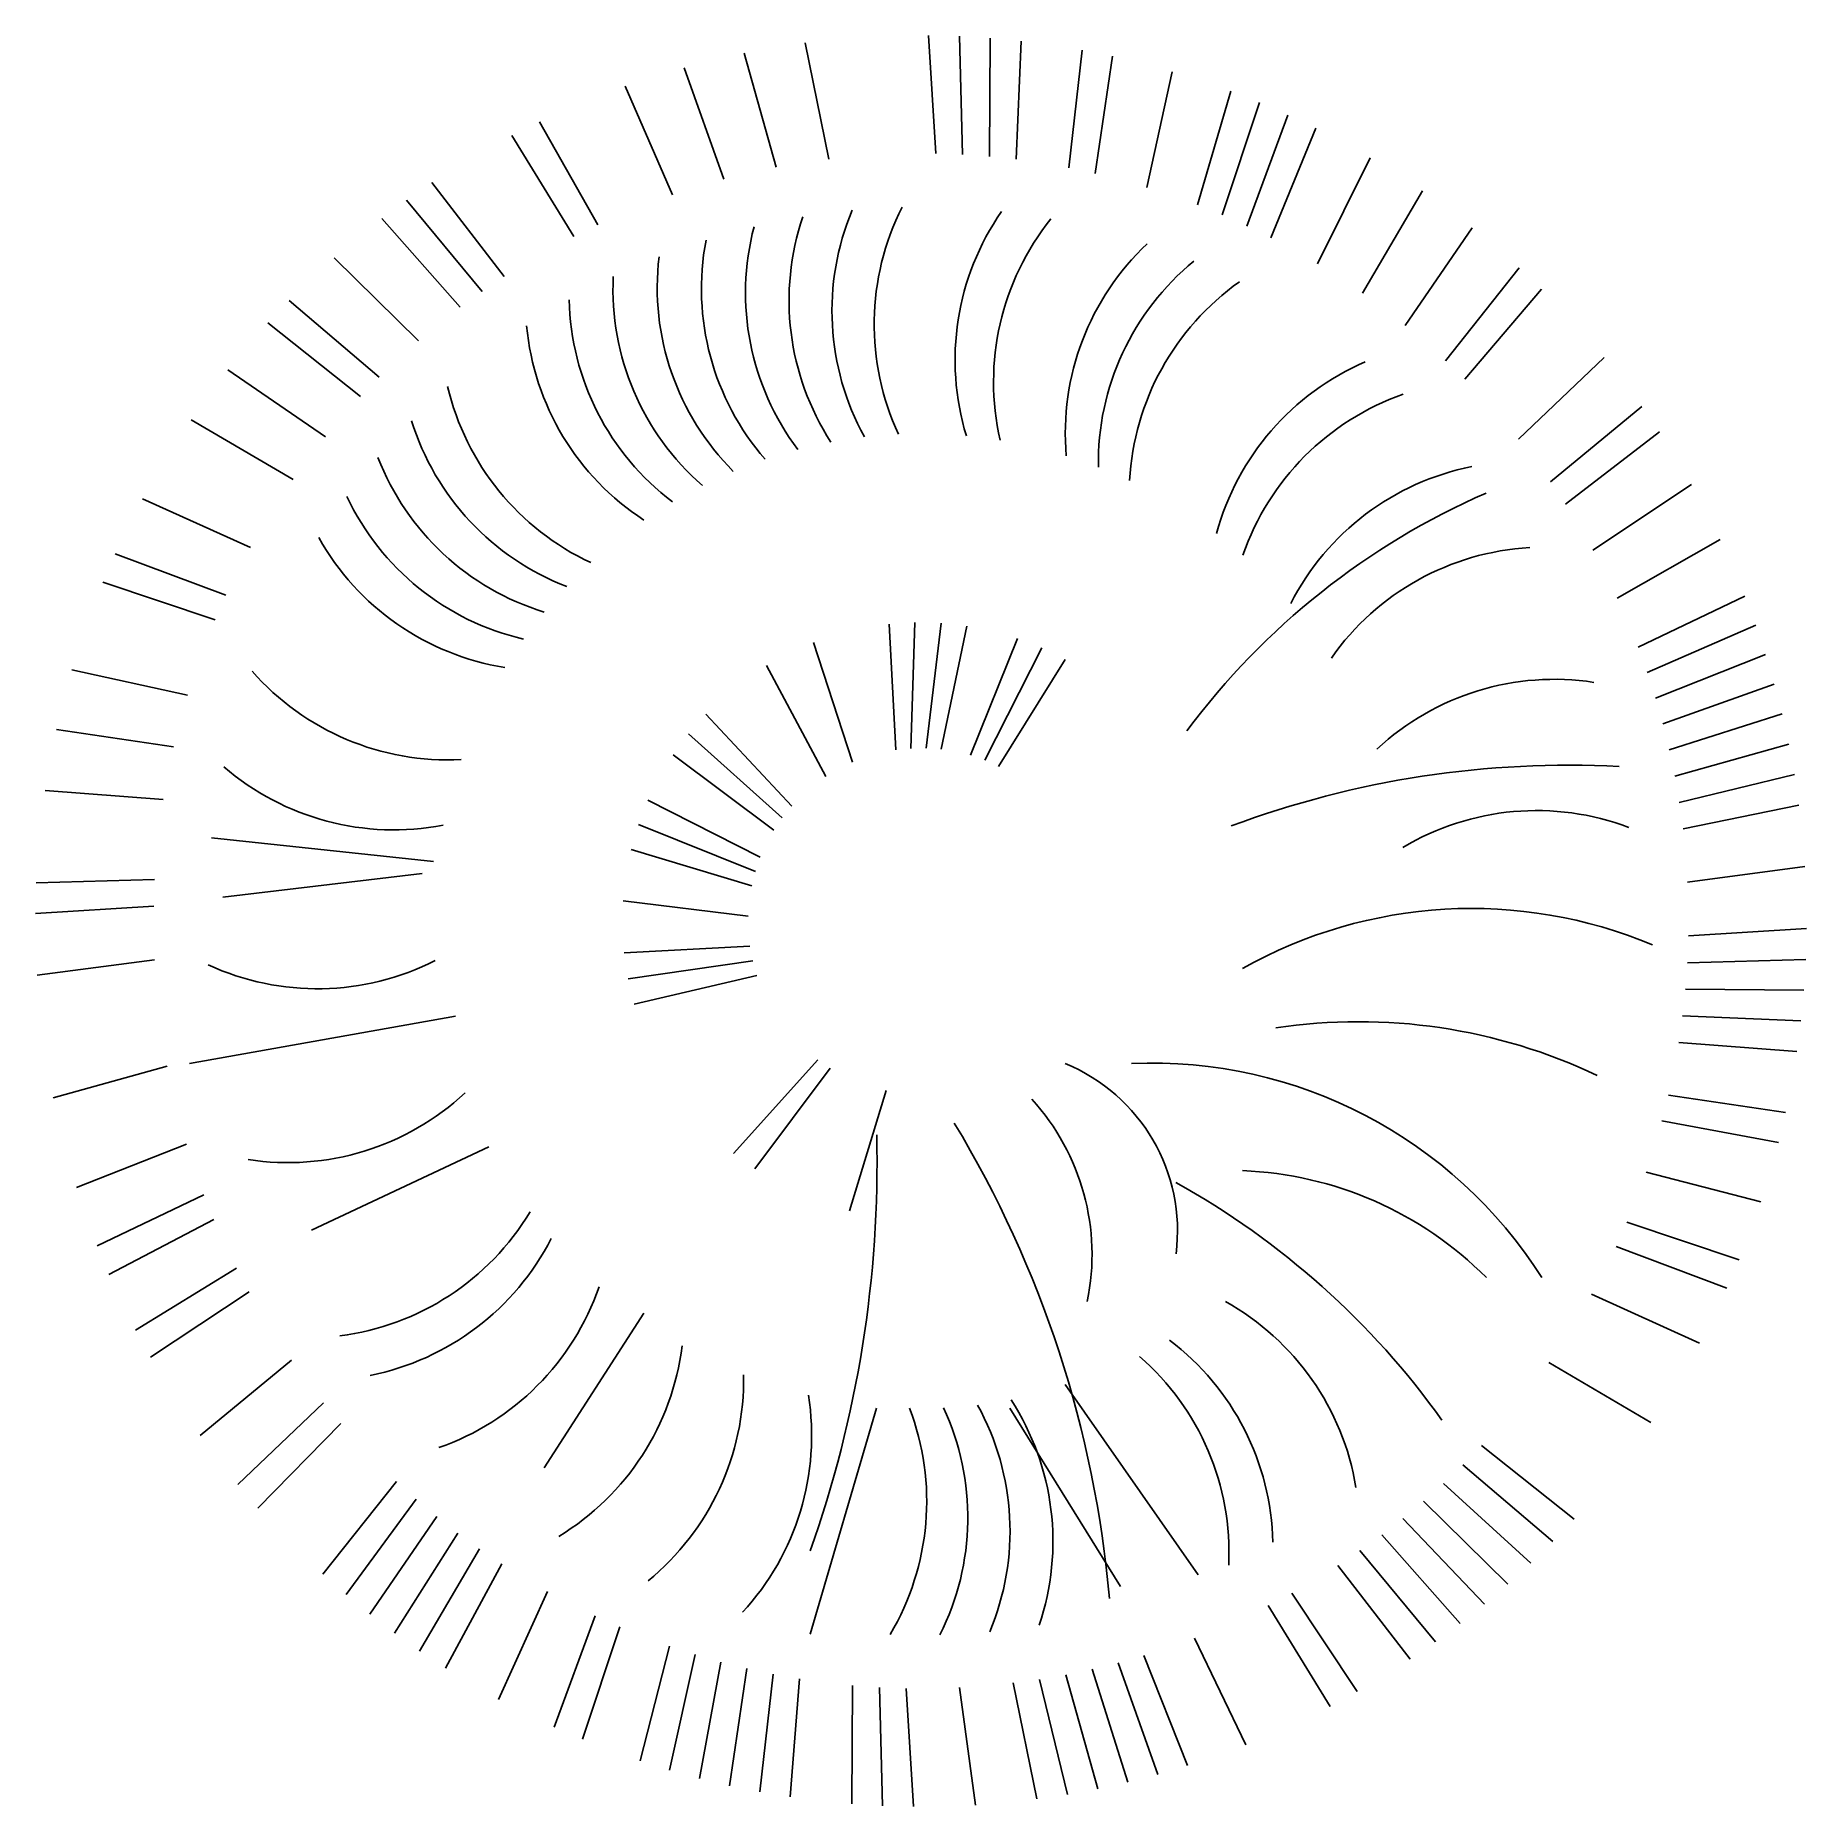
# Model space of a CAD drawing. Extents: x 371.62 to 372.85, y 87.11 to 88.34.
import ezdxf

# ---------------------------------------------------------------- set-up
doc = ezdxf.new("R2010")
doc.units = 0
doc.header["$LTSCALE"] = 0.5
doc.layers.get('0').update_dxf_attribs({"linetype": 'CONTINUOUS'})

msp = doc.modelspace()

# ---------------------------------------------------------------- linework, layer by layer
for p, q in [((372.2459, 88.2603), (372.2407, 88.3429)), ((372.2646, 88.2596), (372.2623, 88.3423)), ((372.1342, 88.2507), (372.112, 88.3304)), ((372.1712, 88.2565), (372.1546, 88.3376)), ((372.2833, 88.2583), (372.2839, 88.341)), ((372.3019, 88.2563), (372.3054, 88.3389)), ((372.3388, 88.2503), (372.3481, 88.3326)), ((372.0977, 88.2424), (372.07, 88.3203)), ((372.3571, 88.2464), (372.3693, 88.3283)), ((372.3933, 88.2367), (372.4111, 88.3175)), ((372.0619, 88.2315), (372.0288, 88.3073)), ((372.4286, 88.2244), (372.452, 88.3038)), ((372.446, 88.2174), (372.4721, 88.2959)), ((372.0098, 88.2106), (371.969, 88.2825)), ((372.4631, 88.2097), (372.4919, 88.2872)), ((371.993, 88.2024), (371.9496, 88.2729)), ((372.4799, 88.2015), (372.5114, 88.278)), ((372.5126, 88.1833), (372.5494, 88.2574)), ((371.9443, 88.1744), (371.8938, 88.24)), ((372.5439, 88.1628), (372.5858, 88.2342)), ((371.9288, 88.164), (371.876, 88.2278)), ((371.9136, 88.153), (371.8587, 88.2149)), ((372.5738, 88.1402), (372.6205, 88.2085)), ((371.8845, 88.1295), (371.8254, 88.1874)), ((372.602, 88.1156), (372.6534, 88.1804)), ((371.857, 88.104), (371.7941, 88.1577)), ((372.6154, 88.1026), (372.6691, 88.1656)), ((371.844, 88.0906), (371.7792, 88.142)), ((371.8194, 88.0624), (371.7512, 88.1092)), ((372.6529, 88.0608), (372.7128, 88.1178)), ((372.6754, 88.0309), (372.7391, 88.0836)), ((371.7968, 88.0326), (371.7255, 88.0744)), ((372.6858, 88.0153), (372.7514, 88.0658)), ((372.705, 87.9832), (372.7739, 88.029)), ((371.767, 87.985), (371.6916, 88.0192)), ((372.7219, 87.9498), (372.7939, 87.9907)), ((371.7499, 87.9517), (371.6724, 87.9806)), ((371.7423, 87.9346), (371.6638, 87.9608)), ((372.7365, 87.9154), (372.8111, 87.9511)), ((372.218, 87.8437), (372.2132, 87.9315)), ((372.2285, 87.8447), (372.2313, 87.9327)), ((372.239, 87.8449), (372.2495, 87.9323)), ((372.2495, 87.8441), (372.2676, 87.9302)), ((372.2701, 87.8399), (372.3029, 87.9215)), ((372.7429, 87.8977), (372.8187, 87.9308)), ((372.1877, 87.835), (372.1603, 87.9187)), ((372.2801, 87.8364), (372.3199, 87.9149)), ((372.7486, 87.8799), (372.8256, 87.9104)), ((371.723, 87.8819), (371.6422, 87.8997)), ((372.1691, 87.8251), (372.1276, 87.9027)), ((372.2897, 87.8321), (372.3362, 87.9068)), ((372.7537, 87.8619), (372.8317, 87.8897)), ((372.1453, 87.8044), (372.0851, 87.8687)), ((372.7582, 87.8438), (372.8371, 87.8688)), ((371.7132, 87.8458), (371.6314, 87.8579)), ((372.1386, 87.7963), (372.0731, 87.855)), ((372.7621, 87.8254), (372.8418, 87.8477)), ((372.1327, 87.7875), (372.0623, 87.8403)), ((372.7653, 87.807), (372.8457, 87.8264)), ((371.706, 87.809), (371.6235, 87.8154)), ((372.1232, 87.7687), (372.0447, 87.8085)), ((372.7679, 87.7885), (372.8489, 87.8051)), ((372.1198, 87.7588), (372.0381, 87.7916)), ((371.8948, 87.7657), (371.7399, 87.7823)), ((372.1172, 87.7486), (372.033, 87.7741)), ((372.7711, 87.7512), (372.8531, 87.7621)), ((371.7, 87.7532), (371.6173, 87.7509)), ((371.887, 87.7573), (371.7476, 87.7407)), ((372.1148, 87.7276), (372.0274, 87.7382)), ((371.6994, 87.7345), (371.6168, 87.7294)), ((372.7717, 87.7137), (372.8542, 87.7189)), ((372.116, 87.7066), (372.0281, 87.7018)), ((371.6999, 87.6971), (371.6179, 87.6862)), ((372.118, 87.6963), (372.0308, 87.6838)), ((372.771, 87.695), (372.8537, 87.6973)), ((372.1208, 87.6861), (372.0351, 87.6661)), ((372.7696, 87.6764), (372.8524, 87.6758)), ((371.9103, 87.6577), (371.7244, 87.6245)), ((372.7676, 87.6578), (372.8503, 87.6543)), ((372.765, 87.6392), (372.8475, 87.6329)), ((372.1634, 87.6272), (372.1046, 87.5617)), ((371.7089, 87.6228), (371.6292, 87.6006)), ((372.1721, 87.6213), (372.1193, 87.5509)), ((372.2111, 87.6058), (372.1855, 87.5216)), ((372.7578, 87.6025), (372.8396, 87.5904)), ((372.7532, 87.5844), (372.8346, 87.5694)), ((371.7224, 87.5683), (371.6454, 87.5379)), ((371.9335, 87.5664), (371.8096, 87.5082)), ((372.7422, 87.5486), (372.8223, 87.528)), ((371.7345, 87.5329), (371.6599, 87.4972)), ((371.7415, 87.5155), (371.6681, 87.4772)), ((372.7287, 87.5137), (372.8072, 87.4875)), ((372.7211, 87.4966), (372.7986, 87.4677)), ((371.7572, 87.4816), (371.6867, 87.4383)), ((371.766, 87.4651), (371.6971, 87.4193)), ((372.704, 87.4633), (372.7794, 87.4291)), ((372.0419, 87.4501), (371.9722, 87.3421)), ((371.7956, 87.4174), (371.7319, 87.3647)), ((372.6742, 87.4157), (372.7455, 87.3738)), ((372.3362, 87.4003), (372.4291, 87.2674)), ((371.8181, 87.3875), (371.7582, 87.3304)), ((372.2045, 87.3837), (372.1581, 87.2259)), ((372.2975, 87.3837), (372.3749, 87.2591)), ((371.8301, 87.3731), (371.7722, 87.314)), ((372.627, 87.3577), (372.6918, 87.3062)), ((372.614, 87.3442), (372.677, 87.2906)), ((371.869, 87.3326), (371.8176, 87.2678)), ((372.6005, 87.3312), (372.6616, 87.2754)), ((371.8829, 87.3201), (371.8338, 87.2535)), ((372.5865, 87.3187), (372.6456, 87.2608)), ((371.8972, 87.308), (371.8505, 87.2398)), ((372.5722, 87.3067), (372.6292, 87.2468)), ((371.912, 87.2965), (371.8676, 87.2266)), ((372.5574, 87.2952), (372.6123, 87.2334)), ((371.9271, 87.2855), (371.8852, 87.2141)), ((372.5422, 87.2843), (372.595, 87.2205)), ((371.9426, 87.275), (371.9032, 87.2022)), ((372.5267, 87.2738), (372.5772, 87.2083)), ((371.9746, 87.2556), (371.9404, 87.1803)), ((372.4946, 87.2546), (372.5403, 87.1857)), ((372.478, 87.2459), (372.5214, 87.1754)), ((372.0079, 87.2386), (371.9791, 87.161)), ((372.025, 87.2309), (371.9989, 87.1524)), ((372.0599, 87.2174), (372.0393, 87.1373)), ((372.4267, 87.2231), (372.4624, 87.1485)), ((372.0777, 87.2116), (372.0599, 87.1308)), ((372.0957, 87.2064), (372.0808, 87.125)), ((372.3733, 87.2059), (372.401, 87.1279)), ((372.3913, 87.211), (372.4217, 87.1341)), ((372.1139, 87.2019), (372.1018, 87.12)), ((372.1322, 87.1979), (372.1229, 87.1157)), ((372.1506, 87.1946), (372.1442, 87.1122)), ((372.2998, 87.1918), (372.3164, 87.1107)), ((372.3184, 87.1943), (372.3378, 87.1139)), ((372.3368, 87.1975), (372.359, 87.1178)), ((372.3551, 87.2014), (372.3801, 87.1225)), ((372.1877, 87.19), (372.1871, 87.1073)), ((372.2064, 87.1887), (372.2087, 87.106)), ((372.2251, 87.188), (372.2303, 87.1054)), ((372.2625, 87.1886), (372.2735, 87.1065))]:
    msp.add_line(p, q)
for centre, radius, start, end in [((372.3552, 88.1504), 0.1819, 157.2494, 208.9442), ((372.3847, 88.141), 0.1819, 153.2494, 204.9442), ((372.4412, 88.1161), 0.1819, 145.2494, 196.9442), ((372.2948, 88.1629), 0.1819, 165.2494, 216.9442), ((372.3252, 88.1577), 0.1819, 161.2494, 212.9442), ((372.4681, 88.1008), 0.1819, 141.2494, 192.9442), ((372.264, 88.1659), 0.1819, 169.2494, 220.9442), ((372.5182, 88.0648), 0.1819, 133.2494, 184.9442), ((372.2331, 88.1668), 0.1819, 173.2494, 224.9442), ((372.5413, 88.0443), 0.1819, 129.2494, 180.9442), ((372.2022, 88.1656), 0.1819, 177.2494, 228.9442), ((372.5629, 88.0221), 0.1819, 125.2494, 176.9442), ((372.1715, 88.1622), 0.1819, 181.2494, 232.9442), ((372.1411, 88.1567), 0.1819, 185.2494, 236.9442), ((372.6177, 87.9476), 0.1819, 113.2494, 164.9442), ((372.0818, 88.1393), 0.1819, 193.2494, 244.9442), ((372.6324, 87.9204), 0.1819, 109.2494, 160.9442), ((372.0533, 88.1276), 0.1819, 197.2494, 248.9442), ((372.0256, 88.1139), 0.1819, 201.2494, 252.9442), ((372.6558, 87.8632), 0.1819, 101.2494, 152.9442), ((371.9989, 88.0983), 0.1819, 205.2494, 256.9442), ((372.8385, 87.5465), 0.5201, 113.5859, 143.3361), ((371.9734, 88.0809), 0.1819, 209.2494, 260.9442), ((372.6711, 87.8034), 0.1819, 93.2494, 144.9442), ((371.9049, 88.0186), 0.1819, 221.2494, 272.9442), ((372.678, 87.7111), 0.1819, 81.2494, 132.9442), ((371.8671, 87.9697), 0.1819, 229.2494, 280.9442), ((372.6874, 87.1613), 0.6717, 86.9325, 110.4865), ((372.6656, 87.6194), 0.1819, 69.2494, 120.9442), ((372.6203, 87.4063), 0.3266, 67.2539, 119.3809), ((371.8137, 87.8587), 0.1819, 245.2494, 296.9442), ((372.5414, 87.2663), 0.3875, 64.5523, 98.6206), ((372.2884, 87.5076), 0.1263, 352.724, 67.7465), ((372.3971, 87.3028), 0.322, 32.3323, 92.5675), ((371.793, 87.7372), 0.1819, 261.2494, 312.9442), ((372.1939, 87.491), 0.1611, 348.3145, 42.3609), ((371.5976, 87.1834), 0.7725, 5.0048, 31.1475), ((371.3936, 87.5553), 0.8112, 340.4648, 1.3699), ((372.1378, 87.0457), 0.5673, 35.5258, 60.9052), ((372.4504, 87.296), 0.2539, 44.8214, 87.806), ((371.8065, 87.6147), 0.1819, 277.2494, 328.9442), ((371.8152, 87.5851), 0.1819, 281.2494, 332.9442), ((371.8386, 87.5279), 0.1819, 289.2494, 340.9442), ((372.3598, 87.2992), 0.1819, 9.2494, 60.9442), ((371.8881, 87.4497), 0.1819, 301.2494, 352.9442), ((372.2995, 87.2861), 0.1819, 1.2494, 52.9442), ((372.2688, 87.2827), 0.1819, 357.2494, 48.9442), ((371.9297, 87.404), 0.1819, 309.2494, 0.9442), ((371.9772, 87.3646), 0.1819, 317.2494, 8.9442), ((372.1458, 87.2906), 0.1819, 341.2494, 32.9442), ((372.0576, 87.3187), 0.1819, 329.2494, 20.9442), ((372.0863, 87.3073), 0.1819, 333.2494, 24.9442), ((372.1158, 87.2979), 0.1819, 337.2494, 28.9442)]:
    msp.add_arc(centre, radius, start, end)

doc.saveas('drawing.dxf')
